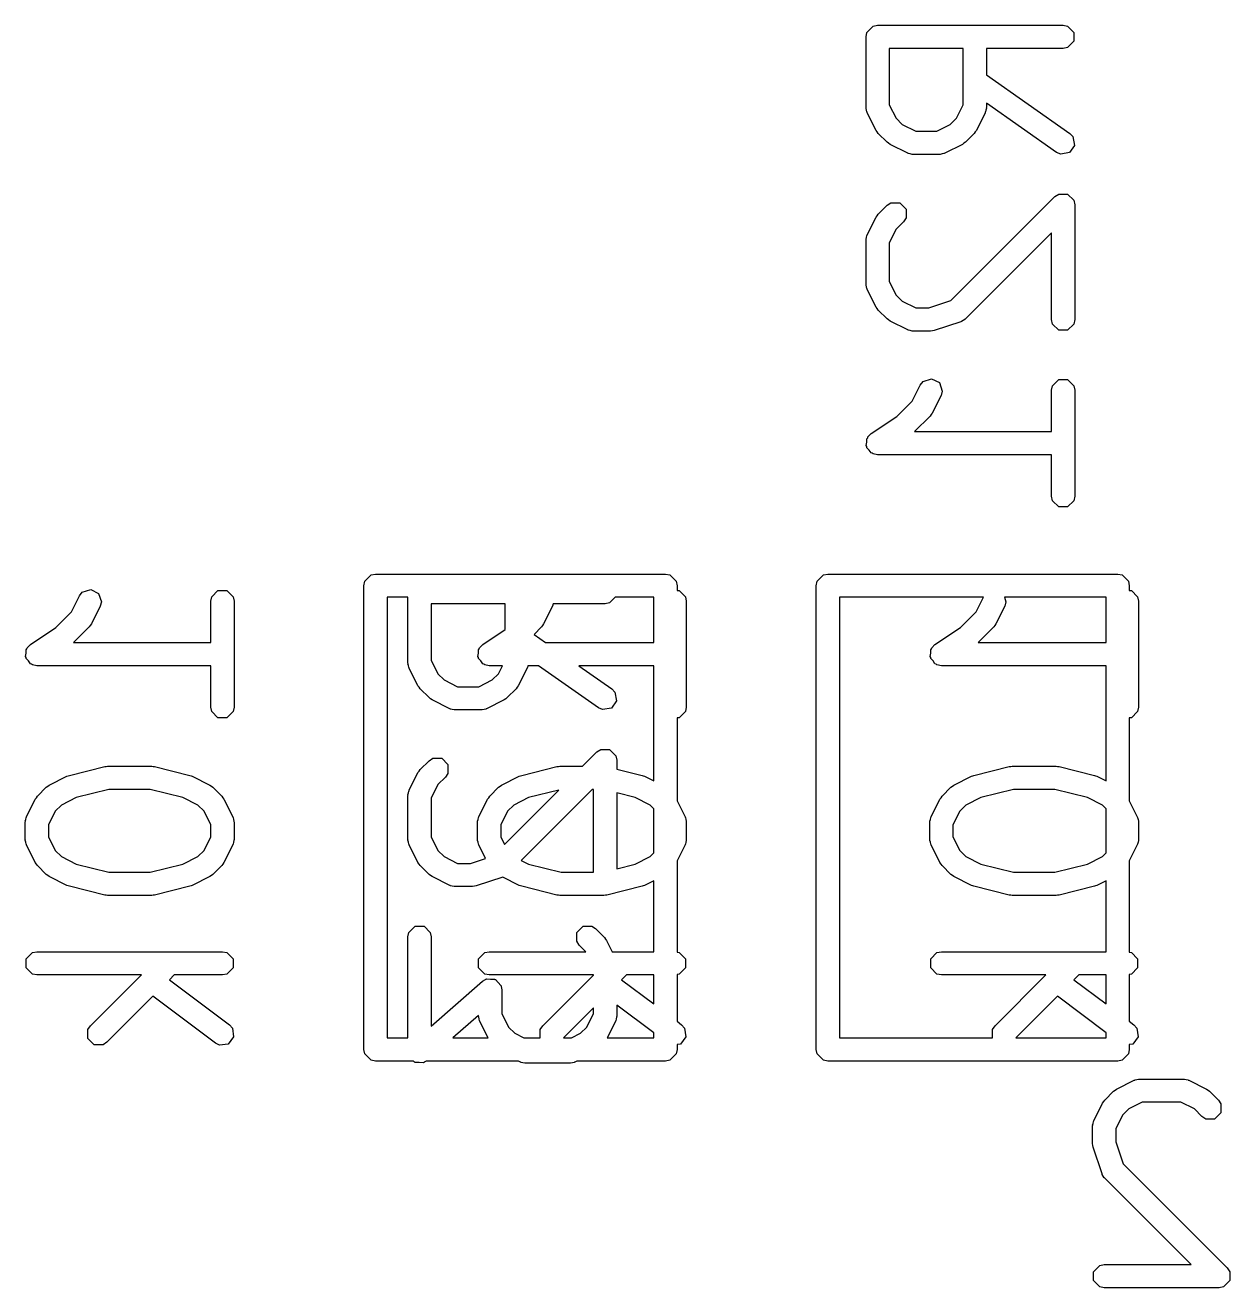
# Model space of a CAD drawing. Header units: inches. Extents: x 0.38 to 5.39, y 0.07 to 3.28.
# Drawn here: x 2.502 to 2.7065, y 1.715 to 1.9293 of the extents above; entities that cross this region are included whole.
import ezdxf

# ---------------------------------------------------------------- set-up
doc = ezdxf.new("R2010")
doc.units = ezdxf.units.IN
doc.header["$MEASUREMENT"] = 0
doc.layers.add('BLACK', color=250, linetype='CONTINUOUS')

msp = doc.modelspace()

# ---------------------------------------------------------------- linework, layer by layer
at = {"layer": 'BLACK', "linetype": 'CONTINUOUS'}
for p, q in [((2.64487, 1.92811), (2.64594, 1.92918)), ((2.64594, 1.92918), (2.64669, 1.92933)), ((2.64669, 1.92933), (2.67818, 1.92933)), ((2.67818, 1.92933), (2.67894, 1.92918)), ((2.67894, 1.92918), (2.68, 1.92811)), ((2.64472, 1.92736), (2.64487, 1.92811)), ((2.64472, 1.91536), (2.64472, 1.92736)), ((2.68, 1.92811), (2.68, 1.92661)), ((2.66122, 1.92539), (2.64866, 1.92539)), ((2.64866, 1.92539), (2.64866, 1.91583)), ((2.66122, 1.91583), (2.66122, 1.92539)), ((2.67818, 1.92539), (2.66516, 1.92539)), ((2.66516, 1.92539), (2.66516, 1.92089)), ((2.67894, 1.92554), (2.67818, 1.92539)), ((2.68, 1.92661), (2.67894, 1.92554)), ((2.66516, 1.92089), (2.67931, 1.91097)), ((2.67706, 1.90775), (2.66516, 1.91608)), ((2.66516, 1.91608), (2.66516, 1.91536)), ((2.64474, 1.91526), (2.64472, 1.91536)), ((2.64473, 1.91522), (2.64474, 1.91526)), ((2.64481, 1.91492), (2.64473, 1.91522)), ((2.64487, 1.91461), (2.64481, 1.91492)), ((2.6449, 1.91458), (2.64487, 1.91461)), ((2.64493, 1.91448), (2.6449, 1.91458)), ((2.64643, 1.91148), (2.64493, 1.91448)), ((2.64866, 1.91583), (2.64981, 1.91353)), ((2.66007, 1.91353), (2.66122, 1.91583)), ((2.66495, 1.91448), (2.66345, 1.91148)), ((2.66497, 1.91458), (2.66495, 1.91448)), ((2.66501, 1.91461), (2.66497, 1.91458)), ((2.66507, 1.91492), (2.66501, 1.91461)), ((2.66515, 1.91522), (2.66507, 1.91492)), ((2.66516, 1.91536), (2.66514, 1.91526)), ((2.66514, 1.91526), (2.66515, 1.91522)), ((2.64981, 1.91353), (2.65085, 1.91248)), ((2.65085, 1.91248), (2.65315, 1.91133)), ((2.65672, 1.91133), (2.65902, 1.91248)), ((2.65902, 1.91248), (2.66007, 1.91353)), ((2.64662, 1.91123), (2.64643, 1.91148)), ((2.6468, 1.91097), (2.64662, 1.91123)), ((2.6483, 1.90947), (2.6468, 1.91097)), ((2.65315, 1.91133), (2.65672, 1.91133)), ((2.66308, 1.91097), (2.66158, 1.90947)), ((2.66325, 1.91123), (2.66308, 1.91097)), ((2.66345, 1.91148), (2.66325, 1.91123)), ((2.67931, 1.91097), (2.67984, 1.91042)), ((2.67984, 1.91042), (2.68011, 1.90894)), ((2.64856, 1.90929), (2.6483, 1.90947)), ((2.64881, 1.9091), (2.64856, 1.90929)), ((2.65181, 1.9076), (2.64881, 1.9091)), ((2.6519, 1.90757), (2.65181, 1.9076)), ((2.65193, 1.90754), (2.6519, 1.90757)), ((2.65224, 1.90748), (2.65193, 1.90754)), ((2.65794, 1.90754), (2.65763, 1.90748)), ((2.65797, 1.90757), (2.65794, 1.90754)), ((2.65807, 1.9076), (2.65797, 1.90757)), ((2.66107, 1.9091), (2.65807, 1.9076)), ((2.66132, 1.90929), (2.66107, 1.9091)), ((2.66158, 1.90947), (2.66132, 1.90929)), ((2.67776, 1.90744), (2.67706, 1.90775)), ((2.67924, 1.9077), (2.67776, 1.90744)), ((2.68011, 1.90894), (2.67924, 1.9077)), ((2.65255, 1.9074), (2.65224, 1.90748)), ((2.65259, 1.90741), (2.65255, 1.9074)), ((2.65269, 1.90739), (2.65259, 1.90741)), ((2.65719, 1.90739), (2.65269, 1.90739)), ((2.65728, 1.90741), (2.65719, 1.90739)), ((2.65733, 1.9074), (2.65728, 1.90741)), ((2.65763, 1.90748), (2.65733, 1.9074)), ((2.6483, 1.89876), (2.64894, 1.89918)), ((2.64894, 1.89918), (2.65044, 1.89918)), ((2.65044, 1.89918), (2.65151, 1.89812)), ((2.65912, 1.88259), (2.67679, 1.90025)), ((2.67679, 1.90025), (2.67743, 1.90068)), ((2.67743, 1.90068), (2.67894, 1.90068)), ((2.67894, 1.90068), (2.68, 1.89962)), ((2.68, 1.89962), (2.68015, 1.89886)), ((2.64643, 1.89674), (2.64662, 1.89699)), ((2.64662, 1.89699), (2.6468, 1.89726)), ((2.6468, 1.89726), (2.6483, 1.89876)), ((2.65151, 1.89812), (2.65151, 1.89661)), ((2.68015, 1.89886), (2.68015, 1.87937)), ((2.64493, 1.89374), (2.64643, 1.89674)), ((2.64981, 1.8947), (2.64866, 1.8924)), ((2.65108, 1.89597), (2.64981, 1.8947)), ((2.65151, 1.89661), (2.65108, 1.89597)), ((2.64472, 1.89286), (2.64474, 1.89296)), ((2.64472, 1.88536), (2.64472, 1.89286)), ((2.64473, 1.893), (2.64481, 1.89331)), ((2.64474, 1.89296), (2.64473, 1.893)), ((2.64481, 1.89331), (2.64487, 1.89362)), ((2.64487, 1.89362), (2.6449, 1.89365)), ((2.6449, 1.89365), (2.64493, 1.89374)), ((2.67622, 1.89411), (2.66158, 1.87947)), ((2.67622, 1.87937), (2.67622, 1.89411)), ((2.64866, 1.8924), (2.64866, 1.88583)), ((2.64474, 1.88527), (2.64472, 1.88536)), ((2.64473, 1.88523), (2.64474, 1.88527)), ((2.64481, 1.88492), (2.64473, 1.88523)), ((2.64487, 1.88461), (2.64481, 1.88492)), ((2.6449, 1.88458), (2.64487, 1.88461)), ((2.64493, 1.88448), (2.6449, 1.88458)), ((2.64643, 1.88148), (2.64493, 1.88448)), ((2.64866, 1.88583), (2.64981, 1.88353)), ((2.64981, 1.88353), (2.65085, 1.88248)), ((2.65085, 1.88248), (2.65315, 1.88133)), ((2.65537, 1.88133), (2.65912, 1.88259)), ((2.64662, 1.88124), (2.64643, 1.88148)), ((2.6468, 1.88097), (2.64662, 1.88124)), ((2.6483, 1.87947), (2.6468, 1.88097)), ((2.65315, 1.88133), (2.65537, 1.88133)), ((2.64856, 1.8793), (2.6483, 1.87947)), ((2.64881, 1.8791), (2.64856, 1.8793)), ((2.65181, 1.8776), (2.64881, 1.8791)), ((2.6519, 1.87758), (2.65181, 1.8776)), ((2.65193, 1.87755), (2.6519, 1.87758)), ((2.65224, 1.87749), (2.65193, 1.87755)), ((2.65255, 1.8774), (2.65224, 1.87749)), ((2.65631, 1.8775), (2.656, 1.87746)), ((2.66081, 1.879), (2.65631, 1.8775)), ((2.6609, 1.87905), (2.66081, 1.879)), ((2.66094, 1.87905), (2.6609, 1.87905)), ((2.6612, 1.87922), (2.66094, 1.87905)), ((2.66148, 1.87938), (2.6612, 1.87922)), ((2.6615, 1.87942), (2.66148, 1.87938)), ((2.66158, 1.87947), (2.6615, 1.87942)), ((2.67637, 1.87861), (2.67622, 1.87937)), ((2.67743, 1.87755), (2.67637, 1.87861)), ((2.67894, 1.87755), (2.67743, 1.87755)), ((2.68, 1.87861), (2.67894, 1.87755)), ((2.68015, 1.87937), (2.68, 1.87861)), ((2.65259, 1.87742), (2.65255, 1.8774)), ((2.65269, 1.8774), (2.65259, 1.87742)), ((2.65569, 1.8774), (2.65269, 1.8774)), ((2.656, 1.87746), (2.65569, 1.8774)), ((2.6544, 1.86885), (2.65583, 1.86933)), ((2.65583, 1.86933), (2.65717, 1.86866)), ((2.67637, 1.86812), (2.67743, 1.86919)), ((2.67743, 1.86919), (2.67894, 1.86919)), ((2.67894, 1.86919), (2.68, 1.86812)), ((2.65257, 1.86553), (2.65393, 1.86825)), ((2.65393, 1.86825), (2.6544, 1.86885)), ((2.65717, 1.86866), (2.65765, 1.86723)), ((2.65765, 1.86723), (2.65745, 1.86649)), ((2.67622, 1.86737), (2.67637, 1.86812)), ((2.67622, 1.86034), (2.67622, 1.86737)), ((2.68, 1.86812), (2.68015, 1.86737)), ((2.68015, 1.86737), (2.68015, 1.84937)), ((2.64993, 1.8629), (2.65257, 1.86553)), ((2.65745, 1.86649), (2.65595, 1.86349)), ((2.6456, 1.86001), (2.64993, 1.8629)), ((2.65558, 1.86298), (2.65294, 1.86034)), ((2.65576, 1.86324), (2.65558, 1.86298)), ((2.65595, 1.86349), (2.65576, 1.86324)), ((2.65294, 1.86034), (2.67622, 1.86034)), ((2.64476, 1.85799), (2.64487, 1.85855)), ((2.64487, 1.85912), (2.64501, 1.85926)), ((2.64487, 1.85855), (2.64487, 1.85912)), ((2.64501, 1.85926), (2.64505, 1.85946)), ((2.64505, 1.85946), (2.6456, 1.86001)), ((2.64487, 1.85782), (2.64476, 1.85799)), ((2.64487, 1.85761), (2.64487, 1.85782)), ((2.64528, 1.85721), (2.64487, 1.85761)), ((2.64559, 1.85673), (2.64528, 1.85721)), ((2.64579, 1.85669), (2.64559, 1.85673)), ((2.64594, 1.85655), (2.64579, 1.85669)), ((2.64669, 1.8564), (2.64594, 1.85655)), ((2.67622, 1.8564), (2.64669, 1.8564)), ((2.67622, 1.84937), (2.67622, 1.8564)), ((2.67637, 1.84862), (2.67622, 1.84937)), ((2.67743, 1.84755), (2.67637, 1.84862)), ((2.67894, 1.84755), (2.67743, 1.84755)), ((2.68, 1.84862), (2.67894, 1.84755)), ((2.68015, 1.84937), (2.68, 1.84862)), ((2.55949, 1.83419), (2.55964, 1.83495)), ((2.55964, 1.83495), (2.5607, 1.83601)), ((2.5607, 1.83601), (2.56146, 1.83616)), ((2.56146, 1.83616), (2.61067, 1.83616)), ((2.61067, 1.83616), (2.61142, 1.83601)), ((2.61142, 1.83601), (2.61249, 1.83495)), ((2.61249, 1.83495), (2.61264, 1.83419)), ((2.63626, 1.83419), (2.63641, 1.83495)), ((2.63641, 1.83495), (2.63748, 1.83601)), ((2.63748, 1.83601), (2.63823, 1.83616)), ((2.63823, 1.83616), (2.68744, 1.83616)), ((2.68744, 1.83616), (2.68819, 1.83601)), ((2.68819, 1.83601), (2.68926, 1.83495)), ((2.68926, 1.83495), (2.68941, 1.83419)), ((2.51121, 1.83245), (2.51168, 1.83306)), ((2.51168, 1.83306), (2.51311, 1.83353)), ((2.51311, 1.83353), (2.51446, 1.83286)), ((2.51446, 1.83286), (2.51493, 1.83143)), ((2.53365, 1.83232), (2.53471, 1.83339)), ((2.53471, 1.83339), (2.53622, 1.83339)), ((2.53622, 1.83339), (2.53729, 1.83232)), ((2.55949, 1.75545), (2.55949, 1.83419)), ((2.61264, 1.83419), (2.61264, 1.83339)), ((2.61264, 1.83339), (2.61299, 1.83339)), ((2.61299, 1.83339), (2.61406, 1.83232)), ((2.63626, 1.75545), (2.63626, 1.83419)), ((2.68941, 1.83419), (2.68941, 1.83339)), ((2.68941, 1.83339), (2.68976, 1.83339)), ((2.68976, 1.83339), (2.69083, 1.83232)), ((2.50985, 1.82973), (2.51121, 1.83245)), ((2.51473, 1.83069), (2.51323, 1.82769)), ((2.51493, 1.83143), (2.51473, 1.83069)), ((2.5335, 1.83157), (2.53365, 1.83232)), ((2.5335, 1.82454), (2.5335, 1.83157)), ((2.53729, 1.83232), (2.53744, 1.83157)), ((2.53744, 1.83157), (2.53744, 1.81357)), ((2.56343, 1.83222), (2.56343, 1.75742)), ((2.56696, 1.83222), (2.56343, 1.83222)), ((2.56696, 1.82107), (2.56696, 1.83222)), ((2.58346, 1.8311), (2.5709, 1.8311)), ((2.5709, 1.8311), (2.5709, 1.82153)), ((2.58346, 1.82675), (2.58346, 1.8311)), ((2.5915, 1.83069), (2.59, 1.82769)), ((2.59162, 1.8311), (2.5915, 1.83069)), ((2.60043, 1.8311), (2.59162, 1.8311)), ((2.60118, 1.83125), (2.60043, 1.8311)), ((2.60216, 1.83222), (2.60118, 1.83125)), ((2.6087, 1.83222), (2.60216, 1.83222)), ((2.6087, 1.82454), (2.6087, 1.83222)), ((2.61406, 1.83232), (2.61421, 1.83157)), ((2.61421, 1.83157), (2.61421, 1.81357)), ((2.6402, 1.83222), (2.6402, 1.75742)), ((2.66464, 1.83222), (2.6402, 1.83222)), ((2.6634, 1.82973), (2.66464, 1.83222)), ((2.66828, 1.83069), (2.66678, 1.82769)), ((2.66821, 1.83222), (2.66848, 1.83143)), ((2.68547, 1.83222), (2.66821, 1.83222)), ((2.66848, 1.83143), (2.66828, 1.83069)), ((2.68547, 1.82454), (2.68547, 1.83222)), ((2.69083, 1.83232), (2.69098, 1.83157)), ((2.69098, 1.83157), (2.69098, 1.81357)), ((2.50722, 1.8271), (2.50985, 1.82973)), ((2.66076, 1.8271), (2.6634, 1.82973)), ((2.50288, 1.82421), (2.50722, 1.8271)), ((2.51286, 1.82718), (2.51022, 1.82454)), ((2.51304, 1.82744), (2.51286, 1.82718)), ((2.51323, 1.82769), (2.51304, 1.82744)), ((2.57965, 1.82421), (2.58346, 1.82675)), ((2.58963, 1.82718), (2.58837, 1.82591)), ((2.58981, 1.82744), (2.58963, 1.82718)), ((2.59, 1.82769), (2.58981, 1.82744)), ((2.65642, 1.82421), (2.66076, 1.8271)), ((2.66641, 1.82718), (2.66377, 1.82454)), ((2.66658, 1.82744), (2.66641, 1.82718)), ((2.66678, 1.82769), (2.66658, 1.82744)), ((2.50234, 1.82366), (2.50288, 1.82421)), ((2.51022, 1.82454), (2.5335, 1.82454)), ((2.57911, 1.82366), (2.57965, 1.82421)), ((2.58837, 1.82591), (2.59034, 1.82454)), ((2.59034, 1.82454), (2.6087, 1.82454)), ((2.65588, 1.82366), (2.65642, 1.82421)), ((2.66377, 1.82454), (2.68547, 1.82454)), ((2.50204, 1.82219), (2.50215, 1.82275)), ((2.50215, 1.82202), (2.50204, 1.82219)), ((2.50215, 1.82332), (2.5023, 1.82347)), ((2.50215, 1.82275), (2.50215, 1.82332)), ((2.50215, 1.82182), (2.50215, 1.82202)), ((2.50256, 1.82141), (2.50215, 1.82182)), ((2.5023, 1.82347), (2.50234, 1.82366)), ((2.57881, 1.82219), (2.57893, 1.82275)), ((2.57893, 1.82202), (2.57881, 1.82219)), ((2.57893, 1.82332), (2.57907, 1.82347)), ((2.57893, 1.82275), (2.57893, 1.82332)), ((2.57893, 1.82182), (2.57893, 1.82202)), ((2.57933, 1.82141), (2.57893, 1.82182)), ((2.57907, 1.82347), (2.57911, 1.82366)), ((2.65558, 1.82219), (2.6557, 1.82275)), ((2.6557, 1.82202), (2.65558, 1.82219)), ((2.6557, 1.82332), (2.65584, 1.82347)), ((2.6557, 1.82275), (2.6557, 1.82332)), ((2.6557, 1.82182), (2.6557, 1.82202)), ((2.6561, 1.82141), (2.6557, 1.82182)), ((2.65584, 1.82347), (2.65588, 1.82366)), ((2.50288, 1.82093), (2.50256, 1.82141)), ((2.50308, 1.82089), (2.50288, 1.82093)), ((2.50322, 1.82075), (2.50308, 1.82089)), ((2.50397, 1.8206), (2.50322, 1.82075)), ((2.5335, 1.8206), (2.50397, 1.8206)), ((2.5335, 1.81357), (2.5335, 1.8206)), ((2.56698, 1.82097), (2.56696, 1.82107)), ((2.56697, 1.82093), (2.56698, 1.82097)), ((2.56705, 1.82063), (2.56697, 1.82093)), ((2.56711, 1.82032), (2.56705, 1.82063)), ((2.56715, 1.82028), (2.56711, 1.82032)), ((2.56717, 1.82019), (2.56715, 1.82028)), ((2.56867, 1.81719), (2.56717, 1.82019)), ((2.5709, 1.82153), (2.57205, 1.81924)), ((2.57965, 1.82093), (2.57933, 1.82141)), ((2.57985, 1.82089), (2.57965, 1.82093)), ((2.57999, 1.82075), (2.57985, 1.82089)), ((2.58074, 1.8206), (2.57999, 1.82075)), ((2.583, 1.8206), (2.58074, 1.8206)), ((2.58231, 1.81924), (2.583, 1.8206)), ((2.58719, 1.82019), (2.58569, 1.81719)), ((2.58722, 1.82028), (2.58719, 1.82019)), ((2.58725, 1.82032), (2.58722, 1.82028)), ((2.58731, 1.8206), (2.58725, 1.82032)), ((2.5891, 1.8206), (2.58731, 1.8206)), ((2.5993, 1.81346), (2.5891, 1.8206)), ((2.6087, 1.8206), (2.59596, 1.8206)), ((2.59596, 1.8206), (2.60156, 1.81668)), ((2.6087, 1.80104), (2.6087, 1.8206)), ((2.65642, 1.82093), (2.6561, 1.82141)), ((2.65662, 1.82089), (2.65642, 1.82093)), ((2.65676, 1.82075), (2.65662, 1.82089)), ((2.65752, 1.8206), (2.65676, 1.82075)), ((2.68547, 1.8206), (2.65752, 1.8206)), ((2.68547, 1.80104), (2.68547, 1.8206)), ((2.57205, 1.81924), (2.5731, 1.81819)), ((2.5731, 1.81819), (2.5754, 1.81704)), ((2.57897, 1.81704), (2.58127, 1.81819)), ((2.58127, 1.81819), (2.58231, 1.81924)), ((2.56887, 1.81694), (2.56867, 1.81719)), ((2.56904, 1.81668), (2.56887, 1.81694)), ((2.57054, 1.81518), (2.56904, 1.81668)), ((2.5754, 1.81704), (2.57897, 1.81704)), ((2.58532, 1.81668), (2.58382, 1.81518)), ((2.5855, 1.81694), (2.58532, 1.81668)), ((2.58569, 1.81719), (2.5855, 1.81694)), ((2.60156, 1.81668), (2.60209, 1.81613)), ((2.60209, 1.81613), (2.60235, 1.81464)), ((2.53365, 1.81282), (2.5335, 1.81357)), ((2.53744, 1.81357), (2.53729, 1.81282)), ((2.5708, 1.815), (2.57054, 1.81518)), ((2.57105, 1.81481), (2.5708, 1.815)), ((2.57405, 1.81331), (2.57105, 1.81481)), ((2.57415, 1.81328), (2.57405, 1.81331)), ((2.57418, 1.81325), (2.57415, 1.81328)), ((2.57449, 1.81319), (2.57418, 1.81325)), ((2.57479, 1.81311), (2.57449, 1.81319)), ((2.57988, 1.81319), (2.57957, 1.81311)), ((2.58018, 1.81325), (2.57988, 1.81319)), ((2.58022, 1.81328), (2.58018, 1.81325)), ((2.58031, 1.81331), (2.58022, 1.81328)), ((2.58331, 1.81481), (2.58031, 1.81331)), ((2.58356, 1.815), (2.58331, 1.81481)), ((2.58382, 1.81518), (2.58356, 1.815)), ((2.6, 1.81315), (2.5993, 1.81346)), ((2.60149, 1.81341), (2.6, 1.81315)), ((2.60235, 1.81464), (2.60149, 1.81341)), ((2.61421, 1.81357), (2.61406, 1.81282)), ((2.69098, 1.81357), (2.69083, 1.81282)), ((2.53471, 1.81175), (2.53365, 1.81282)), ((2.53622, 1.81175), (2.53471, 1.81175)), ((2.53729, 1.81282), (2.53622, 1.81175)), ((2.57484, 1.81312), (2.57479, 1.81311)), ((2.57493, 1.8131), (2.57484, 1.81312)), ((2.57943, 1.8131), (2.57493, 1.8131)), ((2.57953, 1.81312), (2.57943, 1.8131)), ((2.57957, 1.81311), (2.57953, 1.81312)), ((2.61299, 1.81175), (2.61264, 1.81175)), ((2.61264, 1.81175), (2.61264, 1.79768)), ((2.61406, 1.81282), (2.61299, 1.81175)), ((2.68976, 1.81175), (2.68941, 1.81175)), ((2.68941, 1.81175), (2.68941, 1.79768)), ((2.69083, 1.81282), (2.68976, 1.81175)), ((2.57054, 1.80446), (2.57118, 1.80489)), ((2.57118, 1.80489), (2.57269, 1.80489)), ((2.57269, 1.80489), (2.57375, 1.80383)), ((2.59661, 1.80354), (2.59904, 1.80596)), ((2.59904, 1.80596), (2.59968, 1.80639)), ((2.59968, 1.80639), (2.60118, 1.80639)), ((2.60118, 1.80639), (2.60225, 1.80532)), ((2.60225, 1.80532), (2.6024, 1.80457)), ((2.50949, 1.80198), (2.51549, 1.80348)), ((2.51549, 1.80348), (2.51573, 1.80349)), ((2.51573, 1.80349), (2.51597, 1.80354)), ((2.51597, 1.80354), (2.52347, 1.80354)), ((2.52347, 1.80354), (2.52371, 1.80349)), ((2.52371, 1.80349), (2.52395, 1.80348)), ((2.52395, 1.80348), (2.52995, 1.80198)), ((2.56867, 1.80245), (2.56887, 1.8027)), ((2.56887, 1.8027), (2.56904, 1.80296)), ((2.56904, 1.80296), (2.57054, 1.80446)), ((2.57375, 1.80383), (2.57375, 1.80232)), ((2.58627, 1.80198), (2.59226, 1.80348)), ((2.59226, 1.80348), (2.59251, 1.80349)), ((2.59251, 1.80349), (2.59274, 1.80354)), ((2.59274, 1.80354), (2.59661, 1.80354)), ((2.6024, 1.80457), (2.6024, 1.80306)), ((2.6024, 1.80306), (2.60672, 1.80198)), ((2.66304, 1.80198), (2.66904, 1.80348)), ((2.66904, 1.80348), (2.66928, 1.80349)), ((2.66928, 1.80349), (2.66951, 1.80354)), ((2.66951, 1.80354), (2.67701, 1.80354)), ((2.67701, 1.80354), (2.67725, 1.80349)), ((2.67725, 1.80349), (2.67749, 1.80348)), ((2.67749, 1.80348), (2.68349, 1.80198)), ((2.50584, 1.80014), (2.50609, 1.80033)), ((2.50609, 1.80033), (2.50909, 1.80183)), ((2.50909, 1.80183), (2.5093, 1.80189)), ((2.5093, 1.80189), (2.50949, 1.80198)), ((2.52995, 1.80198), (2.53014, 1.80189)), ((2.53014, 1.80189), (2.53035, 1.80183)), ((2.53035, 1.80183), (2.53335, 1.80033)), ((2.53335, 1.80033), (2.5336, 1.80014)), ((2.56717, 1.79945), (2.56867, 1.80245)), ((2.57205, 1.80041), (2.5709, 1.79811)), ((2.57332, 1.80168), (2.57205, 1.80041)), ((2.57375, 1.80232), (2.57332, 1.80168)), ((2.58261, 1.80014), (2.58286, 1.80033)), ((2.58286, 1.80033), (2.58586, 1.80183)), ((2.58586, 1.80183), (2.58607, 1.80189)), ((2.58607, 1.80189), (2.58627, 1.80198)), ((2.60672, 1.80198), (2.60691, 1.80189)), ((2.60691, 1.80189), (2.60712, 1.80183)), ((2.60712, 1.80183), (2.6087, 1.80104)), ((2.65939, 1.80014), (2.65963, 1.80033)), ((2.65963, 1.80033), (2.66263, 1.80183)), ((2.66263, 1.80183), (2.66284, 1.80189)), ((2.66284, 1.80189), (2.66304, 1.80198)), ((2.68349, 1.80198), (2.68368, 1.80189)), ((2.68368, 1.80189), (2.68389, 1.80183)), ((2.68389, 1.80183), (2.68547, 1.80104)), ((2.50371, 1.79795), (2.5039, 1.7982)), ((2.5039, 1.7982), (2.50408, 1.79846)), ((2.50408, 1.79846), (2.50558, 1.79996)), ((2.50558, 1.79996), (2.50584, 1.80014)), ((2.51066, 1.79821), (2.50814, 1.79695)), ((2.51621, 1.7996), (2.51066, 1.79821)), ((2.52323, 1.7996), (2.51621, 1.7996)), ((2.52878, 1.79821), (2.52323, 1.7996)), ((2.5313, 1.79695), (2.52878, 1.79821)), ((2.5336, 1.80014), (2.53386, 1.79996)), ((2.53386, 1.79996), (2.53536, 1.79846)), ((2.53536, 1.79846), (2.53554, 1.7982)), ((2.53554, 1.7982), (2.53573, 1.79795)), ((2.56696, 1.79857), (2.56698, 1.79867)), ((2.56696, 1.79107), (2.56696, 1.79857)), ((2.56697, 1.79871), (2.56705, 1.79902)), ((2.56698, 1.79867), (2.56697, 1.79871)), ((2.56705, 1.79902), (2.56711, 1.79933)), ((2.56711, 1.79933), (2.56715, 1.79936)), ((2.56715, 1.79936), (2.56717, 1.79945)), ((2.58048, 1.79795), (2.58068, 1.7982)), ((2.58068, 1.7982), (2.58085, 1.79846)), ((2.58085, 1.79846), (2.58235, 1.79996)), ((2.58235, 1.79996), (2.58261, 1.80014)), ((2.58335, 1.79027), (2.59257, 1.7995)), ((2.58743, 1.79821), (2.58491, 1.79695)), ((2.59824, 1.7996), (2.58619, 1.78755)), ((2.59257, 1.7995), (2.58743, 1.79821)), ((2.59846, 1.7996), (2.59824, 1.7996)), ((2.59846, 1.78554), (2.59846, 1.7996)), ((2.60555, 1.79821), (2.6024, 1.799)), ((2.6024, 1.799), (2.6024, 1.78614)), ((2.60807, 1.79695), (2.60555, 1.79821)), ((2.65725, 1.79795), (2.65745, 1.7982)), ((2.65745, 1.7982), (2.65762, 1.79846)), ((2.65762, 1.79846), (2.65912, 1.79996)), ((2.65912, 1.79996), (2.65939, 1.80014)), ((2.6642, 1.79821), (2.66168, 1.79695)), ((2.66976, 1.7996), (2.6642, 1.79821)), ((2.67677, 1.7996), (2.66976, 1.7996)), ((2.68233, 1.79821), (2.67677, 1.7996)), ((2.68485, 1.79695), (2.68233, 1.79821)), ((2.50221, 1.79495), (2.50371, 1.79795)), ((2.50814, 1.79695), (2.50709, 1.79591)), ((2.53235, 1.79591), (2.5313, 1.79695)), ((2.53573, 1.79795), (2.53723, 1.79495)), ((2.5709, 1.79811), (2.5709, 1.79154)), ((2.57898, 1.79495), (2.58048, 1.79795)), ((2.58491, 1.79695), (2.58386, 1.79591)), ((2.6087, 1.79633), (2.60807, 1.79695)), ((2.6087, 1.78882), (2.6087, 1.79633)), ((2.61264, 1.79768), (2.614, 1.79495)), ((2.65575, 1.79495), (2.65725, 1.79795)), ((2.66168, 1.79695), (2.66063, 1.79591)), ((2.68547, 1.79633), (2.68485, 1.79695)), ((2.68547, 1.78882), (2.68547, 1.79633)), ((2.68941, 1.79768), (2.69077, 1.79495)), ((2.502, 1.79407), (2.50202, 1.79417)), ((2.502, 1.79107), (2.502, 1.79407)), ((2.50201, 1.79421), (2.50209, 1.79452)), ((2.50202, 1.79417), (2.50201, 1.79421)), ((2.50209, 1.79452), (2.50215, 1.79483)), ((2.50215, 1.79483), (2.50219, 1.79486)), ((2.50219, 1.79486), (2.50221, 1.79495)), ((2.50709, 1.79591), (2.50594, 1.79361)), ((2.5335, 1.79361), (2.53235, 1.79591)), ((2.53723, 1.79495), (2.53726, 1.79486)), ((2.53726, 1.79486), (2.53729, 1.79483)), ((2.53729, 1.79483), (2.53735, 1.79452)), ((2.53735, 1.79452), (2.53743, 1.79421)), ((2.53743, 1.79421), (2.53742, 1.79417)), ((2.53742, 1.79417), (2.53744, 1.79407)), ((2.53744, 1.79407), (2.53744, 1.79107)), ((2.57878, 1.79421), (2.57886, 1.79452)), ((2.57879, 1.79417), (2.57878, 1.79421)), ((2.57878, 1.79407), (2.57879, 1.79417)), ((2.57878, 1.79107), (2.57878, 1.79407)), ((2.57886, 1.79452), (2.57893, 1.79483)), ((2.57893, 1.79483), (2.57896, 1.79486)), ((2.57896, 1.79486), (2.57898, 1.79495)), ((2.58386, 1.79591), (2.58271, 1.79361)), ((2.614, 1.79495), (2.61403, 1.79486)), ((2.61403, 1.79486), (2.61406, 1.79483)), ((2.61406, 1.79483), (2.61412, 1.79452)), ((2.61412, 1.79452), (2.6142, 1.79421)), ((2.6142, 1.79421), (2.61419, 1.79417)), ((2.61419, 1.79417), (2.61421, 1.79407)), ((2.61421, 1.79407), (2.61421, 1.79107)), ((2.65555, 1.79421), (2.65564, 1.79452)), ((2.65557, 1.79417), (2.65555, 1.79421)), ((2.65555, 1.79407), (2.65557, 1.79417)), ((2.65555, 1.79107), (2.65555, 1.79407)), ((2.65564, 1.79452), (2.6557, 1.79483)), ((2.6557, 1.79483), (2.65573, 1.79486)), ((2.65573, 1.79486), (2.65575, 1.79495)), ((2.66063, 1.79591), (2.65948, 1.79361)), ((2.69077, 1.79495), (2.6908, 1.79486)), ((2.6908, 1.79486), (2.69083, 1.79483)), ((2.69083, 1.79483), (2.69089, 1.79452)), ((2.69089, 1.79452), (2.69098, 1.79421)), ((2.69098, 1.79421), (2.69096, 1.79417)), ((2.69096, 1.79417), (2.69098, 1.79407)), ((2.69098, 1.79407), (2.69098, 1.79107)), ((2.50594, 1.79361), (2.50594, 1.79154)), ((2.5335, 1.79154), (2.5335, 1.79361)), ((2.58271, 1.79361), (2.58271, 1.79154)), ((2.65948, 1.79361), (2.65948, 1.79154)), ((2.50202, 1.79098), (2.502, 1.79107)), ((2.50201, 1.79093), (2.50202, 1.79098)), ((2.50209, 1.79063), (2.50201, 1.79093)), ((2.50215, 1.79032), (2.50209, 1.79063)), ((2.50219, 1.79029), (2.50215, 1.79032)), ((2.50221, 1.79019), (2.50219, 1.79029)), ((2.50371, 1.78719), (2.50221, 1.79019)), ((2.50594, 1.79154), (2.50709, 1.78924)), ((2.53235, 1.78924), (2.5335, 1.79154)), ((2.53723, 1.79019), (2.53573, 1.78719)), ((2.53726, 1.79029), (2.53723, 1.79019)), ((2.53729, 1.79032), (2.53726, 1.79029)), ((2.53735, 1.79063), (2.53729, 1.79032)), ((2.53743, 1.79093), (2.53735, 1.79063)), ((2.53744, 1.79107), (2.53742, 1.79098)), ((2.53742, 1.79098), (2.53743, 1.79093)), ((2.56698, 1.79098), (2.56696, 1.79107)), ((2.56697, 1.79093), (2.56698, 1.79098)), ((2.56705, 1.79063), (2.56697, 1.79093)), ((2.56711, 1.79032), (2.56705, 1.79063)), ((2.56715, 1.79029), (2.56711, 1.79032)), ((2.56717, 1.79019), (2.56715, 1.79029)), ((2.56867, 1.78719), (2.56717, 1.79019)), ((2.5709, 1.79154), (2.57205, 1.78924)), ((2.57879, 1.79098), (2.57878, 1.79107)), ((2.57878, 1.79093), (2.57879, 1.79098)), ((2.57886, 1.79063), (2.57878, 1.79093)), ((2.57893, 1.79032), (2.57886, 1.79063)), ((2.57896, 1.79029), (2.57893, 1.79032)), ((2.57898, 1.79019), (2.57896, 1.79029)), ((2.58014, 1.78788), (2.57898, 1.79019)), ((2.58271, 1.79154), (2.58335, 1.79027)), ((2.614, 1.79019), (2.61264, 1.78747)), ((2.61403, 1.79029), (2.614, 1.79019)), ((2.61406, 1.79032), (2.61403, 1.79029)), ((2.61412, 1.79063), (2.61406, 1.79032)), ((2.6142, 1.79093), (2.61412, 1.79063)), ((2.61421, 1.79107), (2.61419, 1.79098)), ((2.61419, 1.79098), (2.6142, 1.79093)), ((2.65557, 1.79098), (2.65555, 1.79107)), ((2.65555, 1.79093), (2.65557, 1.79098)), ((2.65564, 1.79063), (2.65555, 1.79093)), ((2.6557, 1.79032), (2.65564, 1.79063)), ((2.65573, 1.79029), (2.6557, 1.79032)), ((2.65575, 1.79019), (2.65573, 1.79029)), ((2.65725, 1.78719), (2.65575, 1.79019)), ((2.65948, 1.79154), (2.66063, 1.78924)), ((2.69077, 1.79019), (2.68941, 1.78747)), ((2.6908, 1.79029), (2.69077, 1.79019)), ((2.69083, 1.79032), (2.6908, 1.79029)), ((2.69089, 1.79063), (2.69083, 1.79032)), ((2.69098, 1.79093), (2.69089, 1.79063)), ((2.69098, 1.79107), (2.69096, 1.79098)), ((2.69096, 1.79098), (2.69098, 1.79093)), ((2.50709, 1.78924), (2.50814, 1.78819)), ((2.50814, 1.78819), (2.51066, 1.78693)), ((2.52878, 1.78693), (2.5313, 1.78819)), ((2.5313, 1.78819), (2.53235, 1.78924)), ((2.57205, 1.78924), (2.5731, 1.78819)), ((2.5731, 1.78819), (2.5754, 1.78704)), ((2.57761, 1.78704), (2.58014, 1.78788)), ((2.58619, 1.78755), (2.58743, 1.78693)), ((2.60555, 1.78693), (2.60807, 1.78819)), ((2.60807, 1.78819), (2.6087, 1.78882)), ((2.61264, 1.78747), (2.61264, 1.77197)), ((2.66063, 1.78924), (2.66168, 1.78819)), ((2.66168, 1.78819), (2.6642, 1.78693)), ((2.68233, 1.78693), (2.68485, 1.78819)), ((2.68485, 1.78819), (2.68547, 1.78882)), ((2.68941, 1.78747), (2.68941, 1.77197)), ((2.5039, 1.78694), (2.50371, 1.78719)), ((2.50408, 1.78668), (2.5039, 1.78694)), ((2.50558, 1.78518), (2.50408, 1.78668)), ((2.51066, 1.78693), (2.51621, 1.78554)), ((2.51621, 1.78554), (2.52323, 1.78554)), ((2.52323, 1.78554), (2.52878, 1.78693)), ((2.53536, 1.78668), (2.53386, 1.78518)), ((2.53554, 1.78694), (2.53536, 1.78668)), ((2.53573, 1.78719), (2.53554, 1.78694)), ((2.56887, 1.78694), (2.56867, 1.78719)), ((2.56904, 1.78668), (2.56887, 1.78694)), ((2.57054, 1.78518), (2.56904, 1.78668)), ((2.5754, 1.78704), (2.57761, 1.78704)), ((2.58743, 1.78693), (2.59298, 1.78554)), ((2.59298, 1.78554), (2.59846, 1.78554)), ((2.6024, 1.78614), (2.60555, 1.78693)), ((2.65745, 1.78694), (2.65725, 1.78719)), ((2.65762, 1.78668), (2.65745, 1.78694)), ((2.65912, 1.78518), (2.65762, 1.78668)), ((2.6642, 1.78693), (2.66976, 1.78554)), ((2.66976, 1.78554), (2.67677, 1.78554)), ((2.67677, 1.78554), (2.68233, 1.78693)), ((2.50584, 1.78501), (2.50558, 1.78518)), ((2.50609, 1.78481), (2.50584, 1.78501)), ((2.50909, 1.78331), (2.50609, 1.78481)), ((2.5093, 1.78326), (2.50909, 1.78331)), ((2.50949, 1.78316), (2.5093, 1.78326)), ((2.53014, 1.78326), (2.52995, 1.78316)), ((2.53035, 1.78331), (2.53014, 1.78326)), ((2.53335, 1.78481), (2.53035, 1.78331)), ((2.5336, 1.78501), (2.53335, 1.78481)), ((2.53386, 1.78518), (2.5336, 1.78501)), ((2.5708, 1.78501), (2.57054, 1.78518)), ((2.57105, 1.78481), (2.5708, 1.78501)), ((2.57405, 1.78331), (2.57105, 1.78481)), ((2.57415, 1.78329), (2.57405, 1.78331)), ((2.57418, 1.78326), (2.57415, 1.78329)), ((2.57449, 1.78319), (2.57418, 1.78326)), ((2.57479, 1.78311), (2.57449, 1.78319)), ((2.57855, 1.78321), (2.57824, 1.78317)), ((2.58305, 1.78471), (2.57855, 1.78321)), ((2.58306, 1.78471), (2.58305, 1.78471)), ((2.58586, 1.78331), (2.58306, 1.78471)), ((2.58607, 1.78326), (2.58586, 1.78331)), ((2.58627, 1.78316), (2.58607, 1.78326)), ((2.60691, 1.78326), (2.60672, 1.78316)), ((2.60712, 1.78331), (2.60691, 1.78326)), ((2.6087, 1.7841), (2.60712, 1.78331)), ((2.6087, 1.77204), (2.6087, 1.7841)), ((2.65939, 1.78501), (2.65912, 1.78518)), ((2.65963, 1.78481), (2.65939, 1.78501)), ((2.66263, 1.78331), (2.65963, 1.78481)), ((2.66284, 1.78326), (2.66263, 1.78331)), ((2.66304, 1.78316), (2.66284, 1.78326)), ((2.68368, 1.78326), (2.68349, 1.78316)), ((2.68389, 1.78331), (2.68368, 1.78326)), ((2.68547, 1.7841), (2.68389, 1.78331)), ((2.68547, 1.77204), (2.68547, 1.7841)), ((2.51549, 1.78166), (2.50949, 1.78316)), ((2.51573, 1.78165), (2.51549, 1.78166)), ((2.51597, 1.78161), (2.51573, 1.78165)), ((2.52347, 1.78161), (2.51597, 1.78161)), ((2.52371, 1.78165), (2.52347, 1.78161)), ((2.52395, 1.78166), (2.52371, 1.78165)), ((2.52995, 1.78316), (2.52395, 1.78166)), ((2.57484, 1.78312), (2.57479, 1.78311)), ((2.57493, 1.78311), (2.57484, 1.78312)), ((2.57793, 1.78311), (2.57493, 1.78311)), ((2.57824, 1.78317), (2.57793, 1.78311)), ((2.59226, 1.78166), (2.58627, 1.78316)), ((2.59251, 1.78165), (2.59226, 1.78166)), ((2.59274, 1.78161), (2.59251, 1.78165)), ((2.60024, 1.78161), (2.59274, 1.78161)), ((2.60048, 1.78165), (2.60024, 1.78161)), ((2.60072, 1.78166), (2.60048, 1.78165)), ((2.60672, 1.78316), (2.60072, 1.78166)), ((2.66904, 1.78166), (2.66304, 1.78316)), ((2.66928, 1.78165), (2.66904, 1.78166)), ((2.66951, 1.78161), (2.66928, 1.78165)), ((2.67701, 1.78161), (2.66951, 1.78161)), ((2.67725, 1.78165), (2.67701, 1.78161)), ((2.67749, 1.78166), (2.67725, 1.78165)), ((2.68349, 1.78316), (2.67749, 1.78166)), ((2.56696, 1.77458), (2.56711, 1.77533)), ((2.56711, 1.77533), (2.56818, 1.77639)), ((2.56818, 1.77639), (2.56969, 1.77639)), ((2.56969, 1.77639), (2.57075, 1.77533)), ((2.57075, 1.77533), (2.5709, 1.77458)), ((2.59561, 1.77533), (2.59668, 1.77639)), ((2.59561, 1.77382), (2.59561, 1.77533)), ((2.59668, 1.77639), (2.59818, 1.77639)), ((2.59818, 1.77639), (2.59882, 1.77597)), ((2.59882, 1.77597), (2.60032, 1.77447)), ((2.56696, 1.75742), (2.56696, 1.77458)), ((2.5709, 1.77458), (2.5709, 1.75942)), ((2.59604, 1.77318), (2.59561, 1.77382)), ((2.59718, 1.77204), (2.59604, 1.77318)), ((2.60032, 1.77447), (2.6005, 1.7742)), ((2.6005, 1.7742), (2.60069, 1.77396)), ((2.60069, 1.77396), (2.60165, 1.77204)), ((2.50215, 1.77083), (2.50322, 1.77189)), ((2.50215, 1.76932), (2.50215, 1.77083)), ((2.50322, 1.77189), (2.50397, 1.77204)), ((2.50397, 1.77204), (2.53547, 1.77204)), ((2.53547, 1.77204), (2.53622, 1.77189)), ((2.53622, 1.77189), (2.53729, 1.77083)), ((2.53729, 1.77083), (2.53729, 1.76932)), ((2.57893, 1.77083), (2.57999, 1.77189)), ((2.57893, 1.76932), (2.57893, 1.77083)), ((2.57999, 1.77189), (2.58074, 1.77204)), ((2.58074, 1.77204), (2.59718, 1.77204)), ((2.60165, 1.77204), (2.6087, 1.77204)), ((2.61264, 1.77197), (2.61299, 1.77189)), ((2.61299, 1.77189), (2.61406, 1.77083)), ((2.61406, 1.77083), (2.61406, 1.76932)), ((2.6557, 1.77083), (2.65676, 1.77189)), ((2.6557, 1.76932), (2.6557, 1.77083)), ((2.65676, 1.77189), (2.65752, 1.77204)), ((2.65752, 1.77204), (2.68547, 1.77204)), ((2.68941, 1.77197), (2.68976, 1.77189)), ((2.68976, 1.77189), (2.69083, 1.77083)), ((2.69083, 1.77083), (2.69083, 1.76932)), ((2.50322, 1.76826), (2.50215, 1.76932)), ((2.50397, 1.76811), (2.50322, 1.76826)), ((2.53622, 1.76826), (2.53547, 1.76811)), ((2.53729, 1.76932), (2.53622, 1.76826)), ((2.57999, 1.76826), (2.57893, 1.76932)), ((2.58074, 1.76811), (2.57999, 1.76826)), ((2.61299, 1.76826), (2.61264, 1.76819)), ((2.61264, 1.76819), (2.61264, 1.76024)), ((2.61406, 1.76932), (2.61299, 1.76826)), ((2.65676, 1.76826), (2.6557, 1.76932)), ((2.65752, 1.76811), (2.65676, 1.76826)), ((2.68976, 1.76826), (2.68941, 1.76819)), ((2.68941, 1.76819), (2.68941, 1.76024)), ((2.69083, 1.76932), (2.68976, 1.76826)), ((2.52172, 1.76811), (2.50397, 1.76811)), ((2.51308, 1.75947), (2.52172, 1.76811)), ((2.52728, 1.76811), (2.52647, 1.76729)), ((2.52647, 1.76729), (2.53665, 1.75965)), ((2.53547, 1.76811), (2.52728, 1.76811)), ((2.5709, 1.75942), (2.57964, 1.76706)), ((2.57964, 1.76706), (2.58012, 1.76734)), ((2.58012, 1.76734), (2.58018, 1.7674)), ((2.58018, 1.7674), (2.58022, 1.7674)), ((2.58022, 1.7674), (2.5803, 1.76744)), ((2.5803, 1.76744), (2.58099, 1.7674)), ((2.59846, 1.76811), (2.58074, 1.76811)), ((2.58099, 1.7674), (2.58168, 1.7674)), ((2.58168, 1.7674), (2.58173, 1.76735)), ((2.58173, 1.76735), (2.5818, 1.76734)), ((2.5818, 1.76734), (2.58226, 1.76682)), ((2.58226, 1.76682), (2.58275, 1.76633)), ((2.58275, 1.76633), (2.58277, 1.76624)), ((2.58277, 1.76624), (2.5828, 1.76621)), ((2.5828, 1.76621), (2.58279, 1.76613)), ((2.58279, 1.76613), (2.5829, 1.76558)), ((2.58985, 1.75947), (2.59846, 1.76808)), ((2.59846, 1.76808), (2.59846, 1.76811)), ((2.60406, 1.76811), (2.60324, 1.76729)), ((2.60324, 1.76729), (2.6087, 1.76319)), ((2.6087, 1.76811), (2.60406, 1.76811)), ((2.6087, 1.76319), (2.6087, 1.76811)), ((2.67526, 1.76811), (2.65752, 1.76811)), ((2.66662, 1.75947), (2.67526, 1.76811)), ((2.68083, 1.76811), (2.68001, 1.76729)), ((2.68001, 1.76729), (2.68547, 1.76319)), ((2.68547, 1.76811), (2.68083, 1.76811)), ((2.68547, 1.76319), (2.68547, 1.76811)), ((2.52365, 1.76448), (2.51586, 1.75669)), ((2.53429, 1.7565), (2.52365, 1.76448)), ((2.5829, 1.76558), (2.5829, 1.76154)), ((2.6772, 1.76448), (2.67014, 1.75742)), ((2.68547, 1.75827), (2.6772, 1.76448)), ((2.59846, 1.76251), (2.59337, 1.75742)), ((2.59846, 1.76154), (2.59846, 1.76251)), ((2.6087, 1.75827), (2.6024, 1.763)), ((2.6024, 1.763), (2.6024, 1.76108)), ((2.53665, 1.75965), (2.53716, 1.75908)), ((2.57896, 1.76124), (2.5746, 1.75742)), ((2.57896, 1.76108), (2.57896, 1.76124)), ((2.57898, 1.76098), (2.57896, 1.76108)), ((2.57897, 1.76094), (2.57898, 1.76098)), ((2.57905, 1.76063), (2.57897, 1.76094)), ((2.57911, 1.76032), (2.57905, 1.76063)), ((2.57914, 1.76029), (2.57911, 1.76032)), ((2.57917, 1.7602), (2.57914, 1.76029)), ((2.58056, 1.75742), (2.57917, 1.7602)), ((2.5829, 1.76154), (2.58405, 1.75924)), ((2.59731, 1.75924), (2.59846, 1.76154)), ((2.60219, 1.7602), (2.6008, 1.75742)), ((2.60222, 1.76029), (2.60219, 1.7602)), ((2.60225, 1.76032), (2.60222, 1.76029)), ((2.60231, 1.76063), (2.60225, 1.76032)), ((2.60239, 1.76094), (2.60231, 1.76063)), ((2.6024, 1.76108), (2.60238, 1.76098)), ((2.60238, 1.76098), (2.60239, 1.76094)), ((2.61264, 1.76024), (2.61342, 1.75965)), ((2.61342, 1.75965), (2.61393, 1.75908)), ((2.68941, 1.76024), (2.69019, 1.75965)), ((2.69019, 1.75965), (2.69071, 1.75908)), ((2.51265, 1.75883), (2.51308, 1.75947)), ((2.51265, 1.75732), (2.51265, 1.75883)), ((2.53738, 1.75759), (2.53647, 1.75638)), ((2.53716, 1.75908), (2.53738, 1.75759)), ((2.58405, 1.75924), (2.5851, 1.7582)), ((2.5851, 1.7582), (2.58665, 1.75742)), ((2.58942, 1.75883), (2.58985, 1.75947)), ((2.58942, 1.75742), (2.58942, 1.75883)), ((2.59471, 1.75742), (2.59626, 1.7582)), ((2.59626, 1.7582), (2.59731, 1.75924)), ((2.6087, 1.75742), (2.6087, 1.75827)), ((2.61415, 1.75759), (2.61324, 1.75638)), ((2.61393, 1.75908), (2.61415, 1.75759)), ((2.6662, 1.75883), (2.66662, 1.75947)), ((2.6662, 1.75742), (2.6662, 1.75883)), ((2.68547, 1.75742), (2.68547, 1.75827)), ((2.69092, 1.75759), (2.69001, 1.75638)), ((2.69071, 1.75908), (2.69092, 1.75759)), ((2.51372, 1.75626), (2.51265, 1.75732)), ((2.51522, 1.75626), (2.51372, 1.75626)), ((2.51586, 1.75669), (2.51522, 1.75626)), ((2.53498, 1.75617), (2.53429, 1.7565)), ((2.53647, 1.75638), (2.53498, 1.75617)), ((2.55964, 1.7547), (2.55949, 1.75545)), ((2.56343, 1.75742), (2.56696, 1.75742)), ((2.5746, 1.75742), (2.58056, 1.75742)), ((2.58665, 1.75742), (2.58942, 1.75742)), ((2.59337, 1.75742), (2.59471, 1.75742)), ((2.6008, 1.75742), (2.6087, 1.75742)), ((2.61264, 1.75545), (2.61249, 1.7547)), ((2.61324, 1.75638), (2.61264, 1.7563)), ((2.61264, 1.7563), (2.61264, 1.75545)), ((2.63641, 1.7547), (2.63626, 1.75545)), ((2.6402, 1.75742), (2.6662, 1.75742)), ((2.67014, 1.75742), (2.68547, 1.75742)), ((2.68941, 1.75545), (2.68926, 1.7547)), ((2.69001, 1.75638), (2.68941, 1.7563)), ((2.68941, 1.7563), (2.68941, 1.75545)), ((2.5607, 1.75363), (2.55964, 1.7547)), ((2.56146, 1.75348), (2.5607, 1.75363)), ((2.56791, 1.75348), (2.56146, 1.75348)), ((2.56806, 1.75331), (2.56791, 1.75348)), ((2.56813, 1.75331), (2.56806, 1.75331)), ((2.56818, 1.75326), (2.56813, 1.75331)), ((2.56887, 1.75326), (2.56818, 1.75326)), ((2.56956, 1.75321), (2.56887, 1.75326)), ((2.56964, 1.75326), (2.56956, 1.75321)), ((2.56969, 1.75326), (2.56964, 1.75326)), ((2.56974, 1.75332), (2.56969, 1.75326)), ((2.57003, 1.75348), (2.56974, 1.75332)), ((2.58572, 1.75348), (2.57003, 1.75348)), ((2.58605, 1.75332), (2.58572, 1.75348)), ((2.58615, 1.75329), (2.58605, 1.75332)), ((2.58618, 1.75326), (2.58615, 1.75329)), ((2.58649, 1.7532), (2.58618, 1.75326)), ((2.58679, 1.75311), (2.58649, 1.7532)), ((2.59487, 1.7532), (2.59457, 1.75311)), ((2.59518, 1.75326), (2.59487, 1.7532)), ((2.59521, 1.75329), (2.59518, 1.75326)), ((2.59531, 1.75332), (2.59521, 1.75329)), ((2.59564, 1.75348), (2.59531, 1.75332)), ((2.61067, 1.75348), (2.59564, 1.75348)), ((2.61142, 1.75363), (2.61067, 1.75348)), ((2.61249, 1.7547), (2.61142, 1.75363)), ((2.63748, 1.75363), (2.63641, 1.7547)), ((2.63823, 1.75348), (2.63748, 1.75363)), ((2.68744, 1.75348), (2.63823, 1.75348)), ((2.68819, 1.75363), (2.68744, 1.75348)), ((2.68926, 1.7547), (2.68819, 1.75363)), ((2.58683, 1.75313), (2.58679, 1.75311)), ((2.58693, 1.75311), (2.58683, 1.75313)), ((2.59443, 1.75311), (2.58693, 1.75311)), ((2.59453, 1.75313), (2.59443, 1.75311)), ((2.59457, 1.75311), (2.59453, 1.75313)), ((2.68726, 1.74873), (2.69026, 1.75023)), ((2.69026, 1.75023), (2.69036, 1.75026)), ((2.69036, 1.75026), (2.69039, 1.75029)), ((2.69039, 1.75029), (2.6907, 1.75035)), ((2.6907, 1.75035), (2.691, 1.75043)), ((2.691, 1.75043), (2.69105, 1.75042)), ((2.69105, 1.75042), (2.69114, 1.75044)), ((2.69114, 1.75044), (2.69864, 1.75044)), ((2.69864, 1.75044), (2.69874, 1.75042)), ((2.69874, 1.75042), (2.69878, 1.75043)), ((2.69878, 1.75043), (2.69909, 1.75035)), ((2.69909, 1.75035), (2.6994, 1.75029)), ((2.6994, 1.75029), (2.69943, 1.75026)), ((2.69943, 1.75026), (2.69952, 1.75023)), ((2.69952, 1.75023), (2.70252, 1.74873)), ((2.68508, 1.7466), (2.68525, 1.74686)), ((2.68525, 1.74686), (2.68675, 1.74836)), ((2.68675, 1.74836), (2.68701, 1.74854)), ((2.68701, 1.74854), (2.68726, 1.74873)), ((2.70252, 1.74873), (2.70277, 1.74854)), ((2.70277, 1.74854), (2.70303, 1.74836)), ((2.70303, 1.74836), (2.70453, 1.74686)), ((2.70453, 1.74686), (2.70496, 1.74622)), ((2.68338, 1.74335), (2.68488, 1.74635)), ((2.68488, 1.74635), (2.68508, 1.7466)), ((2.68931, 1.74535), (2.68826, 1.7443)), ((2.69161, 1.7465), (2.68931, 1.74535)), ((2.69818, 1.7465), (2.69161, 1.7465)), ((2.70048, 1.74535), (2.69818, 1.7465)), ((2.70175, 1.74408), (2.70048, 1.74535)), ((2.70496, 1.74472), (2.7039, 1.74365)), ((2.70496, 1.74622), (2.70496, 1.74472)), ((2.68318, 1.74261), (2.68326, 1.74291)), ((2.6832, 1.74257), (2.68318, 1.74261)), ((2.68318, 1.74247), (2.6832, 1.74257)), ((2.68318, 1.73947), (2.68318, 1.74247)), ((2.68326, 1.74291), (2.68333, 1.74322)), ((2.68333, 1.74322), (2.68336, 1.74325)), ((2.68336, 1.74325), (2.68338, 1.74335)), ((2.68826, 1.7443), (2.68711, 1.742)), ((2.70239, 1.74365), (2.70175, 1.74408)), ((2.7039, 1.74365), (2.70239, 1.74365)), ((2.68711, 1.742), (2.68711, 1.73979)), ((2.68324, 1.73916), (2.68318, 1.73947)), ((2.68328, 1.73885), (2.68324, 1.73916)), ((2.68478, 1.73435), (2.68328, 1.73885)), ((2.68711, 1.73979), (2.68836, 1.73603)), ((2.68836, 1.73603), (2.70603, 1.71836)), ((2.68483, 1.73426), (2.68478, 1.73435)), ((2.68483, 1.73422), (2.68483, 1.73426)), ((2.685, 1.73395), (2.68483, 1.73422)), ((2.68516, 1.73368), (2.685, 1.73395)), ((2.6852, 1.73366), (2.68516, 1.73368)), ((2.68525, 1.73358), (2.6852, 1.73366)), ((2.69989, 1.71894), (2.68525, 1.73358)), ((2.68439, 1.71879), (2.68514, 1.71894)), ((2.68514, 1.71894), (2.69989, 1.71894)), ((2.68333, 1.71773), (2.68439, 1.71879)), ((2.68333, 1.71622), (2.68333, 1.71773)), ((2.70603, 1.71836), (2.70646, 1.71773)), ((2.70646, 1.71773), (2.70646, 1.71622)), ((2.68439, 1.71515), (2.68333, 1.71622)), ((2.68514, 1.715), (2.68439, 1.71515)), ((2.70464, 1.715), (2.68514, 1.715)), ((2.7054, 1.71515), (2.70464, 1.715)), ((2.70646, 1.71622), (2.7054, 1.71515))]:
    msp.add_line(p, q, dxfattribs=at)

doc.saveas('drawing.dxf')
